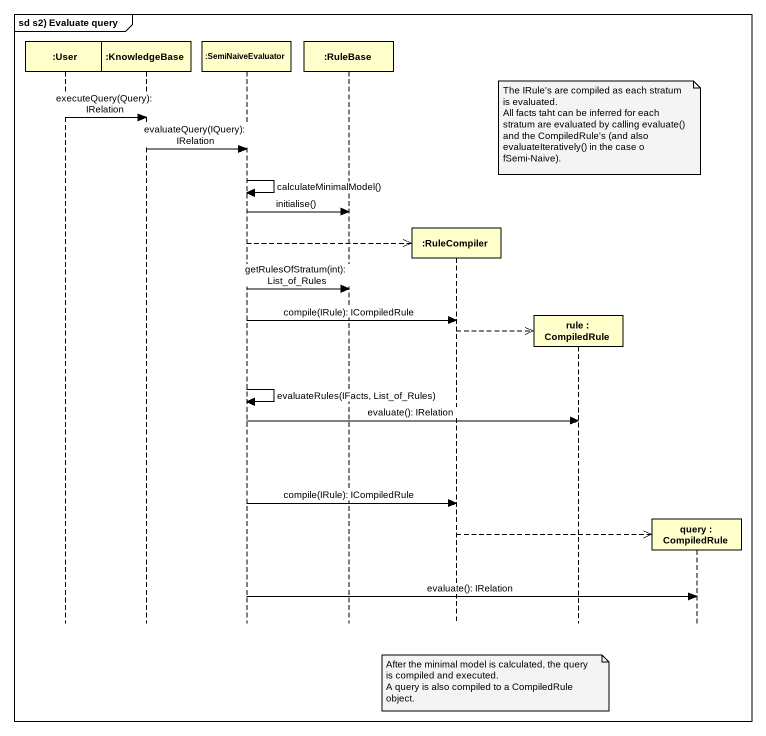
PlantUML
@startuml
mainframe sd s2) Evaluate query
hide footbox
participant ":User" as User
participant ":KnowledgeBase" as KnowledgeBase
participant ":SemiNaiveEvaluator" as SemiNaiveEvaluator
participant ":RuleBase" as RuleBase
participant ":RuleCompiler" as RuleCompiler
participant "rule : CompiledRule" as rule
participant "query : CompiledRule" as query

User -> KnowledgeBase : executeQuery(Query): IRelation
note over rule
  The IRule's are compiled as each stratum is evaluated.
  All facts taht can be inferred for each stratum are evaluated by calling evaluate() and the CompiledRule's (and also evaluateIteratively() in the case o fSemi-Naive).
end note
KnowledgeBase -> SemiNaiveEvaluator : evaluateQuery(IQuery): IRelation
SemiNaiveEvaluator -> SemiNaiveEvaluator : calculateMinimalModel()
SemiNaiveEvaluator -> RuleBase : initialise()
SemiNaiveEvaluator -->> RuleCompiler **
SemiNaiveEvaluator -> RuleBase : getRulesOfStratum(int): List_of_Rules
SemiNaiveEvaluator -> RuleCompiler : compile(IRule): ICompiledRule
RuleCompiler -->> rule **
SemiNaiveEvaluator -> SemiNaiveEvaluator : evaluateRules(IFacts, List_of_Rules)
SemiNaiveEvaluator -> rule : evaluate(): IRelation
SemiNaiveEvaluator -> RuleCompiler : compile(IRule): ICompiledRule
RuleCompiler -->> query **
SemiNaiveEvaluator -> query : evaluate(): IRelation
note over RuleCompiler
  After the minimal model is calculated, the query is compiled and executed.
  A query is also compiled to a CompiledRule object.
end note
@enduml
